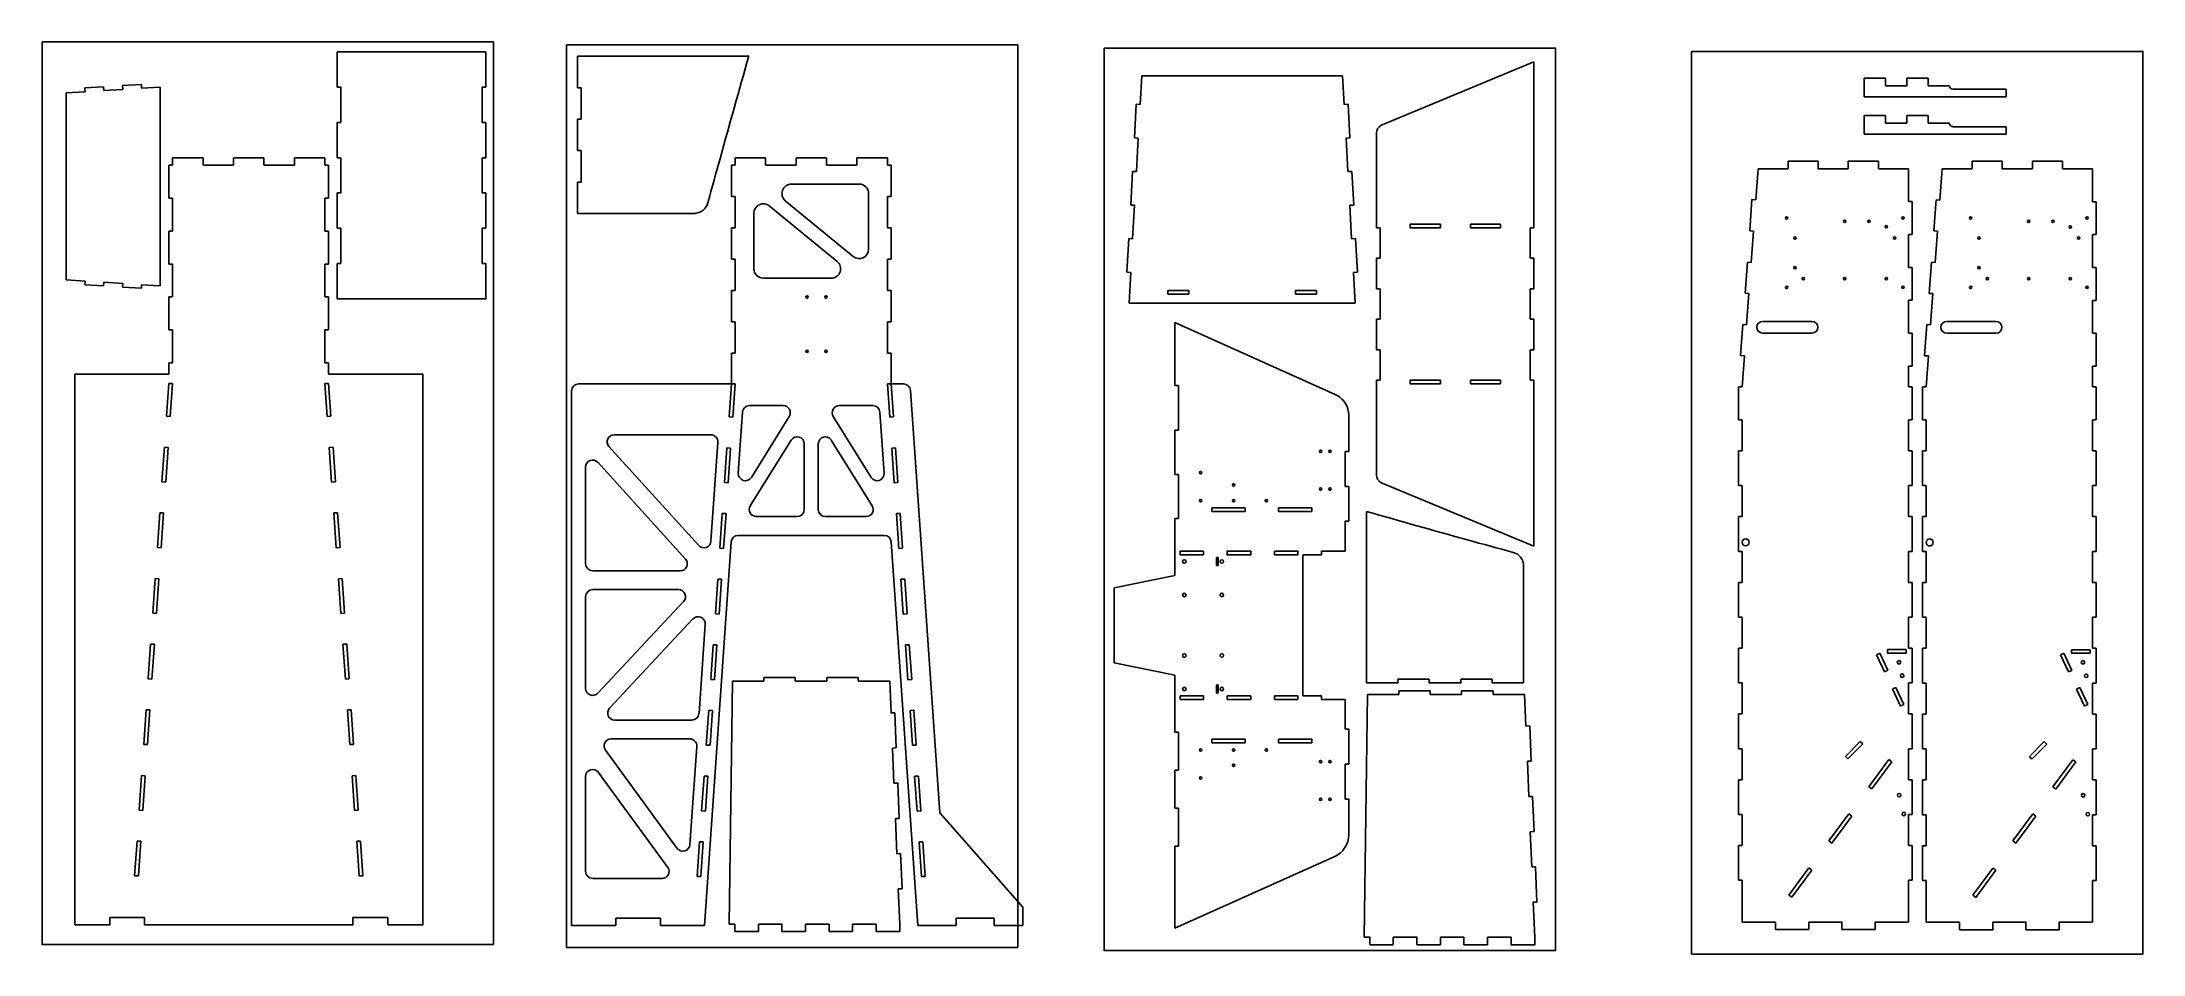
# Model space of a CAD drawing. Header units: inches. Extents: x 4 to 227, y 2 to 99.
import ezdxf

# ---------------------------------------------------------------- set-up
doc = ezdxf.new("R2010")
doc.units = ezdxf.units.IN
doc.header["$MEASUREMENT"] = 0

msp = doc.modelspace()

# ---------------------------------------------------------------- linework, layer by layer
at = {"color": 7, "linetype": 'Continuous', "lineweight": 25}
for p, q in [((35.02, 97.46), (50.82, 97.46)), ((35.02, 93.71), (35.02, 97.46)), ((50.82, 93.71), (50.82, 97.46)), ((78.79, 97), (60.57, 97)), ((60.57, 93.65), (60.57, 97)), ((162.3, 96.4), (146.16, 89.71)), ((162.3, 96.4), (162.3, 78.75)), ((14.19, 94.01), (12.19, 93.88)), ((12.19, 93.88), (12.21, 93.48)), ((14.19, 94.01), (14.22, 93.61)), ((120.42, 91.87), (120.59, 94.91)), ((141.95, 94.91), (120.59, 94.91)), ((142.12, 91.87), (141.95, 94.91)), ((197.43, 94.67), (199.69, 94.67)), ((197.43, 92.69), (197.43, 94.67)), ((199.69, 94.67), (199.69, 93.87)), ((199.69, 93.87), (201.96, 93.87)), ((204.22, 94.67), (201.96, 94.67)), ((201.96, 94.67), (201.96, 93.87)), ((204.22, 94.67), (204.22, 93.87)), ((204.22, 93.87), (206.49, 93.87)), ((8.2, 93.23), (6.2, 93.1)), ((6.2, 73.21), (6.2, 93.1)), ((10.18, 93.76), (8.18, 93.63)), ((8.18, 93.63), (8.2, 93.23)), ((10.18, 93.76), (10.21, 93.36)), ((12.21, 93.48), (10.21, 93.36)), ((16.2, 93.73), (14.22, 93.61)), ((16.2, 72.58), (16.2, 93.73)), ((35.02, 93.71), (35.42, 93.71)), ((35.42, 93.71), (35.42, 89.96)), ((50.42, 93.71), (50.42, 89.96)), ((50.82, 93.71), (50.42, 93.71)), ((60.97, 93.65), (60.57, 93.65)), ((60.97, 90.31), (60.97, 93.65)), ((120.01, 91.9), (119.81, 88.32)), ((120.01, 91.9), (120.42, 91.87)), ((142.53, 91.9), (142.12, 91.87)), ((142.53, 91.9), (142.73, 88.32)), ((197.43, 92.69), (212.51, 92.69)), ((206.86, 93.49), (212.51, 93.49)), ((212.51, 92.69), (212.51, 93.49)), ((35.02, 89.96), (35.42, 89.96)), ((35.02, 86.21), (35.02, 89.96)), ((50.82, 89.96), (50.42, 89.96)), ((50.82, 86.21), (50.82, 89.96)), ((60.57, 90.31), (60.97, 90.31)), ((60.57, 86.97), (60.57, 90.31)), ((197.43, 90.69), (199.69, 90.69)), ((197.43, 88.71), (197.43, 90.69)), ((199.69, 90.69), (199.69, 89.89)), ((199.69, 89.89), (201.96, 89.89)), ((204.22, 90.69), (201.96, 90.69)), ((201.96, 90.69), (201.96, 89.89)), ((204.22, 90.69), (204.22, 89.89)), ((204.22, 89.89), (206.49, 89.89)), ((206.86, 89.51), (212.51, 89.51)), ((212.51, 88.71), (212.51, 89.51)), ((119.81, 88.32), (120.22, 88.3)), ((120.02, 84.73), (120.22, 88.3)), ((142.73, 88.32), (142.32, 88.3)), ((142.52, 84.73), (142.32, 88.3)), ((145.55, 88.77), (145.55, 78.74)), ((197.43, 88.71), (212.51, 88.71)), ((17.51, 85.4), (17.11, 85.4)), ((17.11, 85.4), (17.11, 81.9)), ((17.51, 86.2), (20.75, 86.2)), ((17.51, 86.2), (17.51, 85.4)), ((20.75, 85.4), (20.75, 86.2)), ((23.99, 85.4), (20.75, 85.4)), ((23.99, 86.2), (27.23, 86.2)), ((23.99, 86.2), (23.99, 85.4)), ((27.23, 86.2), (27.23, 85.4)), ((30.47, 85.4), (27.23, 85.4)), ((33.7, 86.2), (30.47, 86.2)), ((30.47, 85.4), (30.47, 86.2)), ((33.7, 85.4), (33.7, 86.2)), ((34.11, 85.4), (33.7, 85.4)), ((34.11, 85.4), (34.11, 81.9)), ((35.02, 86.21), (35.42, 86.21)), ((35.42, 86.21), (35.42, 82.46)), ((50.42, 86.21), (50.42, 82.46)), ((50.82, 86.21), (50.42, 86.21)), ((60.97, 86.97), (60.57, 86.97)), ((60.97, 83.62), (60.97, 86.97)), ((77.34, 85.4), (76.94, 85.4)), ((76.94, 82.07), (76.94, 85.4)), ((77.34, 86.2), (80.58, 86.2)), ((77.34, 86.2), (77.34, 85.4)), ((80.58, 86.2), (80.58, 85.4)), ((83.82, 85.4), (80.58, 85.4)), ((83.82, 86.2), (87.06, 86.2)), ((83.82, 86.2), (83.82, 85.4)), ((87.06, 86.2), (87.06, 85.4)), ((90.3, 85.4), (87.06, 85.4)), ((90.3, 86.2), (93.54, 86.2)), ((90.3, 86.2), (90.3, 85.4)), ((93.54, 86.2), (93.54, 85.4)), ((93.94, 85.4), (93.54, 85.4)), ((93.94, 82.07), (93.94, 85.4)), ((185.89, 81.72), (186.13, 85.04)), ((186.13, 85.04), (189.33, 85.04)), ((189.33, 85.84), (192.53, 85.84)), ((189.33, 85.84), (189.33, 85.04)), ((192.53, 85.84), (192.53, 85.04)), ((192.53, 85.04), (195.73, 85.04)), ((195.73, 85.84), (198.94, 85.84)), ((195.73, 85.84), (195.73, 85.04)), ((198.94, 85.84), (198.94, 85.04)), ((198.94, 85.04), (202.14, 85.04)), ((202.14, 85.04), (202.14, 81.54)), ((205.46, 81.71), (205.7, 85.03)), ((205.7, 85.03), (208.9, 85.03)), ((208.9, 85.83), (212.11, 85.83)), ((208.9, 85.83), (208.9, 85.03)), ((212.11, 85.83), (212.11, 85.03)), ((212.11, 85.03), (215.31, 85.03)), ((215.31, 85.83), (218.51, 85.83)), ((215.31, 85.83), (215.31, 85.03)), ((218.51, 85.83), (218.51, 85.03)), ((218.51, 85.03), (221.71, 85.03)), ((221.71, 85.03), (221.71, 81.53)), ((60.57, 83.62), (60.97, 83.62)), ((60.57, 80.28), (60.57, 83.62)), ((90.54, 83.4), (83.32, 83.4)), ((119.61, 84.75), (119.41, 81.17)), ((119.61, 84.75), (120.02, 84.73)), ((142.93, 84.75), (142.52, 84.73)), ((142.93, 84.75), (143.13, 81.17)), ((17.51, 81.9), (17.11, 81.9)), ((17.51, 81.9), (17.51, 78.4)), ((33.7, 78.4), (33.7, 81.9)), ((33.7, 81.9), (34.11, 81.9)), ((35.02, 82.46), (35.42, 82.46)), ((35.02, 78.71), (35.02, 82.46)), ((50.82, 82.46), (50.42, 82.46)), ((50.82, 78.71), (50.82, 82.46)), ((77.34, 82.07), (76.94, 82.07)), ((77.34, 82.07), (77.34, 78.74)), ((88.19, 75.17), (80.97, 81.09)), ((89.9, 75.71), (82.68, 81.62)), ((91.54, 76.48), (91.54, 82.4)), ((93.54, 82.07), (93.54, 78.74)), ((93.54, 82.07), (93.94, 82.07)), ((119.41, 81.17), (119.82, 81.15)), ((119.62, 77.58), (119.82, 81.15)), ((143.13, 81.17), (142.72, 81.15)), ((142.91, 77.58), (142.72, 81.15)), ((185.25, 78.43), (185.49, 81.75)), ((185.49, 81.75), (185.89, 81.72)), ((202.54, 81.54), (202.14, 81.54)), ((202.54, 81.54), (202.54, 78.04)), ((204.82, 78.42), (205.06, 81.74)), ((205.06, 81.74), (205.46, 81.71)), ((222.11, 81.53), (221.71, 81.53)), ((222.11, 81.53), (222.11, 78.03)), ((17.51, 78.4), (17.11, 78.4)), ((17.11, 78.4), (17.11, 74.9)), ((33.7, 78.4), (34.11, 78.4)), ((34.11, 78.4), (34.11, 74.9)), ((35.02, 78.71), (35.42, 78.71)), ((35.42, 78.71), (35.42, 74.96)), ((50.42, 78.71), (50.42, 74.96)), ((50.82, 78.71), (50.42, 78.71)), ((72.95, 80.28), (60.57, 80.28)), ((77.34, 78.74), (76.94, 78.74)), ((76.94, 75.42), (76.94, 78.74)), ((79.34, 74.4), (79.34, 80.31)), ((93.54, 78.74), (93.94, 78.74)), ((93.94, 75.42), (93.94, 78.74)), ((145.95, 78.74), (145.55, 78.74)), ((145.95, 75.51), (145.95, 78.74)), ((149.15, 79.14), (149.15, 78.74)), ((152.35, 79.14), (149.15, 79.14)), ((149.15, 78.74), (152.35, 78.74)), ((152.35, 78.74), (152.35, 79.14)), ((155.55, 79.14), (155.55, 78.74)), ((158.75, 79.14), (155.55, 79.14)), ((155.55, 78.74), (158.75, 78.74)), ((158.75, 78.74), (158.75, 79.14)), ((161.9, 75.51), (161.9, 78.75)), ((162.3, 78.75), (161.9, 78.75)), ((185.25, 78.43), (185.65, 78.4)), ((185.4, 75.08), (185.65, 78.4)), ((204.82, 78.42), (205.22, 78.39)), ((204.98, 75.07), (205.22, 78.39)), ((119.21, 77.6), (119.01, 74.02)), ((119.21, 77.6), (119.62, 77.58)), ((143.33, 77.6), (142.91, 77.58)), ((143.33, 77.6), (143.53, 74.02)), ((202.14, 78.04), (202.14, 74.54)), ((202.54, 78.04), (202.14, 78.04)), ((221.71, 78.03), (221.71, 74.53)), ((222.11, 78.03), (221.71, 78.03)), ((17.51, 74.9), (17.11, 74.9)), ((17.51, 74.9), (17.51, 71.4)), ((33.7, 71.4), (33.7, 74.9)), ((33.7, 74.9), (34.11, 74.9)), ((35.02, 74.96), (35.42, 74.96)), ((35.02, 71.21), (35.02, 74.96)), ((50.82, 74.96), (50.42, 74.96)), ((50.82, 71.21), (50.82, 74.96)), ((77.34, 75.42), (76.94, 75.42)), ((77.34, 75.42), (77.34, 72.09)), ((93.54, 75.42), (93.54, 72.09)), ((93.54, 75.42), (93.94, 75.42)), ((119.01, 74.02), (119.42, 74)), ((119.24, 70.74), (119.42, 74)), ((143.53, 74.02), (143.11, 74)), ((143.3, 70.74), (143.11, 74)), ((145.55, 75.51), (145.95, 75.51)), ((145.55, 75.51), (145.55, 72.26)), ((162.3, 75.51), (161.9, 75.51)), ((162.3, 75.51), (162.3, 72.27)), ((184.76, 71.79), (185.01, 75.11)), ((185.01, 75.11), (185.4, 75.08)), ((202.54, 74.54), (202.14, 74.54)), ((202.54, 74.54), (202.54, 71.04)), ((204.34, 71.78), (204.58, 75.1)), ((204.58, 75.1), (204.98, 75.07)), ((222.11, 74.53), (221.71, 74.53)), ((222.11, 74.53), (222.11, 71.03)), ((8.2, 73.08), (6.2, 73.21)), ((8.18, 72.69), (8.2, 73.08)), ((10.18, 72.57), (8.18, 72.69)), ((10.18, 72.57), (10.21, 72.96)), ((12.21, 72.83), (10.21, 72.96)), ((12.19, 72.44), (12.21, 72.83)), ((14.19, 72.32), (12.19, 72.44)), ((14.19, 72.32), (14.22, 72.7)), ((16.2, 72.58), (14.22, 72.7)), ((77.34, 72.09), (76.94, 72.09)), ((76.94, 68.76), (76.94, 72.09)), ((87.56, 73.4), (80.34, 73.4)), ((93.54, 72.09), (93.94, 72.09)), ((93.94, 68.76), (93.94, 72.09)), ((123.35, 72.07), (125.6, 72.07)), ((123.35, 71.7), (123.35, 72.07)), ((125.6, 71.7), (123.35, 71.7)), ((125.6, 72.07), (125.6, 71.7)), ((136.94, 71.7), (136.94, 72.07)), ((136.94, 72.07), (139.19, 72.07)), ((139.19, 71.7), (136.94, 71.7)), ((139.19, 72.07), (139.19, 71.7)), ((145.95, 72.26), (145.55, 72.26)), ((145.95, 69.03), (145.95, 72.26)), ((161.9, 69.03), (161.9, 72.27)), ((161.9, 72.27), (162.3, 72.27)), ((184.76, 71.79), (185.16, 71.76)), ((184.92, 68.45), (185.16, 71.76)), ((204.34, 71.78), (204.73, 71.75)), ((204.49, 68.43), (204.73, 71.75)), ((17.51, 71.4), (17.11, 71.4)), ((17.11, 71.4), (17.11, 67.9)), ((33.7, 71.4), (34.1, 71.4)), ((34.1, 71.4), (34.1, 67.9)), ((35.02, 71.21), (50.82, 71.21)), ((143.3, 70.74), (119.24, 70.74)), ((202.14, 71.04), (202.14, 67.54)), ((202.54, 71.04), (202.14, 71.04)), ((221.71, 71.03), (221.71, 67.53)), ((222.11, 71.03), (221.71, 71.03)), ((17.51, 67.9), (17.11, 67.9)), ((17.51, 67.9), (17.51, 64.4)), ((33.7, 64.4), (33.7, 67.9)), ((33.7, 67.9), (34.1, 67.9)), ((77.34, 68.76), (76.94, 68.76)), ((77.34, 68.76), (77.34, 65.43)), ((93.54, 68.76), (93.54, 65.43)), ((93.54, 68.76), (93.94, 68.76)), ((141.15, 61.03), (124.11, 68.69)), ((124.11, 61.97), (124.11, 68.69)), ((145.55, 69.03), (145.95, 69.03)), ((145.55, 69.03), (145.55, 65.79)), ((161.9, 69.03), (162.3, 69.03)), ((162.3, 69.03), (162.3, 65.79)), ((184.28, 65.16), (184.52, 68.47)), ((184.52, 68.47), (184.92, 68.45)), ((191.87, 68.8), (186.63, 68.8)), ((191.87, 67.55), (186.63, 67.55)), ((202.54, 67.54), (202.14, 67.54)), ((202.54, 67.54), (202.54, 64.04)), ((203.85, 65.14), (204.09, 68.46)), ((204.09, 68.46), (204.49, 68.43)), ((211.45, 68.79), (206.2, 68.79)), ((211.45, 67.54), (206.2, 67.54)), ((222.11, 67.53), (221.71, 67.53)), ((222.11, 67.53), (222.11, 64.03)), ((77.34, 65.43), (76.94, 65.43)), ((76.94, 62.14), (76.94, 65.43)), ((93.54, 65.43), (93.94, 65.43)), ((93.94, 62.14), (93.94, 65.43)), ((145.95, 65.79), (145.55, 65.79)), ((145.95, 62.55), (145.95, 65.79)), ((161.9, 65.79), (161.9, 62.55)), ((162.3, 65.79), (161.9, 65.79)), ((184.28, 65.16), (184.68, 65.13)), ((184.44, 61.84), (184.68, 65.13)), ((203.85, 65.14), (204.25, 65.12)), ((204.01, 61.83), (204.25, 65.12)), ((17.11, 63.2), (7.11, 63.2)), ((7.11, 63.2), (7.11, 4.6)), ((17.51, 64.4), (17.11, 64.4)), ((17.11, 64.4), (17.11, 63.2)), ((33.7, 64.4), (34.11, 64.4)), ((34.11, 64.4), (34.11, 63.2)), ((34.11, 63.2), (44.11, 63.2)), ((44.11, 63.2), (44.11, 4.6)), ((202.14, 64.04), (202.14, 61.84)), ((202.54, 64.04), (202.14, 64.04)), ((221.71, 64.03), (221.71, 61.83)), ((222.11, 64.03), (221.71, 64.03)), ((17.11, 62.2), (16.86, 58.71)), ((17.11, 62.2), (17.51, 62.2)), ((17.26, 58.69), (17.51, 62.2)), ((34.11, 62.2), (33.7, 62.2)), ((33.7, 62.2), (33.95, 58.69)), ((34.35, 58.71), (34.11, 62.2)), ((59.94, 4.54), (59.94, 61.39)), ((76.94, 62.14), (60.69, 62.14)), ((76.94, 62.14), (76.69, 58.64)), ((77.34, 62.14), (76.94, 62.14)), ((77.09, 58.62), (77.34, 62.14)), ((93.54, 62.14), (93.78, 58.62)), ((93.94, 62.14), (93.54, 62.14)), ((95.24, 62.14), (93.94, 62.14)), ((94.18, 58.64), (93.94, 62.14)), ((99.1, 16.54), (95.98, 61.44)), ((124.51, 61.97), (124.11, 61.97)), ((124.51, 57.24), (124.51, 61.97)), ((145.55, 62.55), (145.95, 62.55)), ((145.55, 62.55), (145.55, 52.52)), ((152.35, 62.55), (149.15, 62.55)), ((149.15, 62.55), (149.15, 62.15)), ((149.15, 62.15), (152.35, 62.15)), ((152.35, 62.15), (152.35, 62.55)), ((158.75, 62.55), (155.55, 62.55)), ((155.55, 62.55), (155.55, 62.15)), ((155.55, 62.15), (158.75, 62.15)), ((158.75, 62.15), (158.75, 62.55)), ((162.3, 62.55), (161.9, 62.55)), ((162.3, 62.55), (162.3, 44.89)), ((184.04, 61.84), (184.44, 61.84)), ((184.04, 61.84), (184.04, 58.34)), ((202.14, 61.84), (202.54, 61.84)), ((202.14, 61.84), (202.54, 61.84)), ((202.54, 61.84), (202.54, 58.34)), ((203.61, 61.83), (204.01, 61.83)), ((203.61, 61.83), (203.61, 58.33)), ((221.71, 61.83), (222.11, 61.83)), ((221.71, 61.83), (222.11, 61.83)), ((222.11, 61.83), (222.11, 58.33)), ((16.86, 58.71), (17.26, 58.69)), ((33.95, 58.69), (34.35, 58.71)), ((76.69, 58.64), (77.09, 58.62)), ((77.68, 52.65), (78.13, 59.14)), ((78.88, 59.84), (82.46, 59.84)), ((79.07, 52.21), (83.09, 58.69)), ((91.81, 52.21), (87.78, 58.69)), ((91.99, 59.84), (88.42, 59.84)), ((93.19, 52.65), (92.74, 59.14)), ((93.78, 58.62), (94.18, 58.64)), ((142.61, 54.97), (142.61, 58.78)), ((184.04, 58.34), (184.44, 58.34)), ((184.44, 58.34), (184.44, 55.04)), ((202.14, 58.34), (202.14, 55.04)), ((202.54, 58.34), (202.14, 58.34)), ((203.61, 58.33), (204.01, 58.33)), ((204.01, 58.33), (204.01, 55.03)), ((221.71, 58.33), (221.71, 55.03)), ((222.11, 58.33), (221.71, 58.33)), ((64.48, 56.74), (74.76, 56.74)), ((75.5, 55.93), (74.77, 45.41)), ((78.95, 49.18), (83.3, 56.18)), ((91.92, 49.18), (87.57, 56.18)), ((124.11, 57.24), (124.51, 57.24)), ((124.11, 52.5), (124.11, 57.24)), ((16.64, 55.43), (16.38, 51.73)), ((17.03, 55.4), (16.64, 55.43)), ((16.78, 51.7), (17.03, 55.4)), ((34.58, 55.43), (34.18, 55.4)), ((34.18, 55.4), (34.43, 51.7)), ((34.83, 51.73), (34.58, 55.43)), ((72.07, 43.52), (62.74, 53.81)), ((73.47, 44.96), (63.92, 55.48)), ((76.47, 55.36), (76.21, 51.66)), ((76.86, 55.33), (76.47, 55.36)), ((76.61, 51.64), (76.86, 55.33)), ((84.69, 55.78), (84.69, 48.79)), ((86.19, 55.78), (86.19, 48.79)), ((94.41, 55.36), (94.01, 55.33)), ((94.01, 55.33), (94.26, 51.64)), ((94.66, 51.66), (94.41, 55.36)), ((142.21, 51.25), (142.21, 54.97)), ((142.21, 54.97), (142.61, 54.97)), ((184.04, 55.04), (184.44, 55.04)), ((184.04, 55.04), (184.04, 51.34)), ((202.54, 55.04), (202.14, 55.04)), ((202.54, 55.04), (202.54, 51.34)), ((203.61, 55.03), (204.01, 55.03)), ((203.61, 55.03), (203.61, 51.33)), ((222.11, 55.03), (221.71, 55.03)), ((222.11, 55.03), (222.11, 51.33)), ((16.38, 51.73), (16.78, 51.7)), ((34.43, 51.7), (34.83, 51.73)), ((61.44, 43.02), (61.44, 53.3)), ((76.21, 51.66), (76.61, 51.64)), ((94.26, 51.64), (94.66, 51.66)), ((124.51, 52.5), (124.11, 52.5)), ((124.51, 47.82), (124.51, 52.5)), ((146.16, 51.58), (162.3, 44.89)), ((142.21, 51.25), (142.61, 51.25)), ((142.61, 47.54), (142.61, 51.25)), ((184.04, 51.34), (184.44, 51.34)), ((184.44, 51.34), (184.44, 48.04)), ((202.14, 51.34), (202.14, 48.04)), ((202.54, 51.34), (202.14, 51.34)), ((203.61, 51.33), (204.01, 51.33)), ((204.01, 51.33), (204.01, 48.03)), ((221.71, 51.33), (221.71, 48.03)), ((222.11, 51.33), (221.71, 51.33)), ((16.15, 48.44), (15.89, 44.75)), ((16.55, 48.42), (16.15, 48.44)), ((16.29, 44.72), (16.55, 48.42)), ((35.06, 48.44), (34.66, 48.42)), ((34.66, 48.42), (34.92, 44.72)), ((35.32, 44.75), (35.06, 48.44)), ((75.98, 48.38), (75.72, 44.68)), ((76.38, 48.35), (75.98, 48.38)), ((76.12, 44.65), (76.38, 48.35)), ((83.94, 48.04), (79.59, 48.04)), ((86.94, 48.04), (91.28, 48.04)), ((94.89, 48.38), (94.49, 48.35)), ((94.49, 48.35), (94.75, 44.65)), ((95.15, 44.68), (94.89, 48.38)), ((124.11, 47.82), (124.51, 47.82)), ((124.11, 41.77), (124.11, 47.82)), ((128.05, 48.97), (128.05, 48.57)), ((131.59, 48.97), (128.05, 48.97)), ((128.05, 48.57), (131.59, 48.57)), ((131.59, 48.57), (131.59, 48.97)), ((135.13, 48.97), (135.13, 48.57)), ((138.67, 48.97), (135.13, 48.97)), ((135.13, 48.57), (138.67, 48.57)), ((138.67, 48.57), (138.67, 48.97)), ((142.21, 47.54), (142.21, 44.37)), ((142.61, 47.54), (142.21, 47.54)), ((144.49, 48.58), (144.49, 30.36)), ((184.04, 48.04), (184.44, 48.04)), ((184.04, 48.04), (184.04, 44.34)), ((202.54, 48.04), (202.14, 48.04)), ((202.54, 48.04), (202.54, 44.34)), ((203.61, 48.03), (204.01, 48.03)), ((203.61, 48.03), (203.61, 44.33)), ((222.11, 48.03), (221.71, 48.03)), ((222.11, 48.03), (222.11, 44.33)), ((15.89, 44.75), (16.29, 44.72)), ((34.92, 44.72), (35.32, 44.75)), ((74.09, 4.54), (76.92, 45.34)), ((93.2, 46.04), (77.67, 46.04)), ((96.79, 4.54), (93.95, 45.34)), ((75.72, 44.68), (76.12, 44.65)), ((94.75, 44.65), (95.15, 44.68)), ((124.66, 44.37), (124.66, 43.97)), ((124.66, 44.37), (127.17, 44.37)), ((127.17, 43.97), (124.66, 43.97)), ((127.17, 44.37), (127.17, 43.97)), ((128.52, 43.69), (128.52, 42.82)), ((128.7, 43.69), (128.52, 43.69)), ((128.52, 42.82), (128.7, 42.82)), ((128.7, 42.82), (128.7, 43.69)), ((129.67, 44.37), (129.67, 43.97)), ((129.67, 44.37), (132.18, 44.37)), ((132.18, 43.97), (129.67, 43.97)), ((132.18, 44.37), (132.18, 43.97)), ((134.69, 44.37), (134.69, 43.97)), ((134.69, 44.37), (137.19, 44.37)), ((137.19, 43.97), (134.69, 43.97)), ((137.19, 44.37), (137.19, 43.97)), ((137.71, 43.97), (137.71, 28.97)), ((139.7, 43.97), (137.71, 43.97)), ((139.7, 44.37), (142.21, 44.37)), ((139.7, 44.37), (139.7, 43.97)), ((161.2, 42.74), (161.2, 30.36)), ((184.04, 44.34), (184.44, 44.34)), ((184.44, 44.34), (184.44, 41.04)), ((202.14, 44.34), (202.14, 41.04)), ((202.54, 44.34), (202.14, 44.34)), ((203.61, 44.33), (204.01, 44.33)), ((204.01, 44.33), (204.01, 41.03)), ((221.71, 44.33), (221.71, 41.03)), ((222.11, 44.33), (221.71, 44.33)), ((15.67, 41.46), (15.41, 37.77)), ((16.06, 41.43), (15.67, 41.46)), ((15.81, 37.74), (16.06, 41.43)), ((35.55, 41.46), (35.15, 41.43)), ((35.15, 41.43), (35.4, 37.74)), ((35.8, 37.77), (35.55, 41.46)), ((71.51, 42.27), (62.19, 42.27)), ((71.32, 40.27), (62.19, 40.27)), ((75.5, 41.39), (75.24, 37.7)), ((75.89, 41.37), (75.5, 41.39)), ((75.64, 37.67), (75.89, 41.37)), ((95.38, 41.39), (94.98, 41.37)), ((94.98, 41.37), (95.23, 37.67)), ((95.63, 37.7), (95.38, 41.39)), ((124.11, 41.77), (117.64, 40.47)), ((117.64, 40.47), (117.64, 32.47)), ((184.04, 41.04), (184.44, 41.04)), ((184.04, 41.04), (184.04, 37.34)), ((202.54, 41.04), (202.14, 41.04)), ((202.54, 41.04), (202.54, 37.34)), ((203.61, 41.03), (204.01, 41.03)), ((203.61, 41.03), (203.61, 37.33)), ((222.11, 41.03), (221.71, 41.03)), ((222.11, 41.03), (222.11, 37.33)), ((61.44, 29.76), (61.44, 39.52)), ((62.73, 29.25), (71.86, 39.01)), ((15.41, 37.77), (15.81, 37.74)), ((35.4, 37.74), (35.8, 37.77)), ((63.99, 27.67), (72.86, 37.15)), ((74.16, 36.58), (73.5, 27.1)), ((75.24, 37.7), (75.64, 37.67)), ((95.23, 37.67), (95.63, 37.7)), ((184.04, 37.34), (184.44, 37.34)), ((184.44, 37.34), (184.44, 34.04)), ((202.14, 37.34), (202.14, 34.04)), ((202.54, 37.34), (202.14, 37.34)), ((203.61, 37.33), (204.01, 37.33)), ((204.01, 37.33), (204.01, 34.03)), ((221.71, 37.33), (221.71, 34.03)), ((222.11, 37.33), (221.71, 37.33)), ((15.18, 34.48), (14.92, 30.79)), ((15.58, 34.45), (15.18, 34.48)), ((15.32, 30.76), (15.58, 34.45)), ((36.03, 34.48), (35.63, 34.45)), ((35.63, 34.45), (35.89, 30.76)), ((36.29, 30.79), (36.03, 34.48)), ((75.01, 34.41), (74.75, 30.72)), ((75.41, 34.38), (75.01, 34.41)), ((75.15, 30.69), (75.41, 34.38)), ((95.86, 34.41), (95.46, 34.38)), ((95.46, 34.38), (95.72, 30.69)), ((96.12, 30.72), (95.86, 34.41)), ((184.04, 34.04), (184.44, 34.04)), ((184.04, 34.04), (184.04, 30.34)), ((199.9, 33.51), (199.9, 33.89)), ((201.9, 33.89), (199.9, 33.89)), ((201.9, 33.51), (201.9, 33.89)), ((202.54, 34.04), (202.14, 34.04)), ((202.54, 34.04), (202.54, 30.34)), ((203.61, 34.03), (204.01, 34.03)), ((203.61, 34.03), (203.61, 30.33)), ((219.47, 33.5), (219.47, 33.88)), ((221.47, 33.88), (219.47, 33.88)), ((221.47, 33.5), (221.47, 33.88)), ((222.11, 34.03), (221.71, 34.03)), ((222.11, 34.03), (222.11, 30.33)), ((117.64, 32.47), (124.11, 31.18)), ((199.1, 33.51), (198.74, 33.35)), ((199.59, 31.52), (198.74, 33.35)), ((199.1, 33.51), (199.95, 31.69)), ((199.59, 31.52), (199.95, 31.69)), ((201.9, 33.51), (199.9, 33.51)), ((218.67, 33.5), (218.31, 33.33)), ((219.16, 31.51), (218.31, 33.33)), ((218.67, 33.5), (219.52, 31.68)), ((219.16, 31.51), (219.52, 31.68)), ((221.47, 33.5), (219.47, 33.5)), ((14.92, 30.79), (15.32, 30.76)), ((35.89, 30.76), (36.29, 30.79)), ((74.75, 30.72), (75.15, 30.69)), ((76.7, 4.7), (77.05, 30.52)), ((80.39, 30.52), (77.05, 30.52)), ((83.73, 30.92), (80.39, 30.92)), ((80.39, 30.92), (80.39, 30.52)), ((83.73, 30.92), (83.73, 30.52)), ((87.08, 30.52), (83.73, 30.52)), ((90.42, 30.92), (87.08, 30.92)), ((87.08, 30.92), (87.08, 30.52)), ((90.42, 30.92), (90.42, 30.52)), ((93.78, 30.52), (90.42, 30.52)), ((93.92, 27.16), (93.78, 30.52)), ((95.72, 30.69), (96.12, 30.72)), ((124.11, 25.12), (124.11, 31.18)), ((128.52, 30.13), (128.52, 29.25)), ((128.7, 30.13), (128.52, 30.13)), ((128.52, 29.25), (128.7, 29.25)), ((128.7, 29.25), (128.7, 30.13)), ((144.23, 3.3), (144.58, 29.12)), ((147.83, 30.36), (144.49, 30.36)), ((147.92, 29.12), (144.58, 29.12)), ((147.83, 30.76), (147.83, 30.36)), ((151.17, 30.76), (147.83, 30.76)), ((151.26, 29.52), (147.92, 29.52)), ((147.92, 29.52), (147.92, 29.12)), ((151.17, 30.36), (151.17, 30.76)), ((154.52, 30.36), (151.17, 30.36)), ((151.26, 29.52), (151.26, 29.12)), ((154.61, 29.12), (151.26, 29.12)), ((154.52, 30.76), (154.52, 30.36)), ((157.86, 30.76), (154.52, 30.76)), ((157.95, 29.52), (154.61, 29.52)), ((154.61, 29.52), (154.61, 29.12)), ((157.86, 30.36), (157.86, 30.76)), ((161.2, 30.36), (157.86, 30.36)), ((157.95, 29.52), (157.95, 29.12)), ((161.31, 29.12), (157.95, 29.12)), ((161.45, 25.76), (161.31, 29.12)), ((184.04, 30.34), (184.44, 30.34)), ((184.44, 30.34), (184.44, 27.04)), ((200.44, 29.7), (200.8, 29.87)), ((201.29, 27.88), (200.44, 29.7)), ((200.8, 29.87), (201.65, 28.05)), ((202.14, 30.34), (202.14, 27.04)), ((202.54, 30.34), (202.14, 30.34)), ((203.61, 30.33), (204.01, 30.33)), ((204.01, 30.33), (204.01, 27.03)), ((220.01, 29.69), (220.37, 29.86)), ((220.86, 27.87), (220.01, 29.69)), ((220.37, 29.86), (221.22, 28.04)), ((221.71, 30.33), (221.71, 27.03)), ((222.11, 30.33), (221.71, 30.33)), ((14.7, 27.5), (14.44, 23.8)), ((15.09, 27.47), (14.7, 27.5)), ((14.84, 23.78), (15.09, 27.47)), ((36.52, 27.5), (36.12, 27.47)), ((36.12, 27.47), (36.37, 23.78)), ((36.77, 23.8), (36.52, 27.5)), ((74.53, 27.43), (74.27, 23.73)), ((74.92, 27.4), (74.53, 27.43)), ((74.67, 23.71), (74.92, 27.4)), ((93.92, 27.16), (94.32, 27.18)), ((94.47, 23.43), (94.32, 27.18)), ((96.35, 27.43), (95.95, 27.4)), ((95.95, 27.4), (96.2, 23.71)), ((96.6, 23.73), (96.35, 27.43)), ((127.17, 28.97), (124.66, 28.97)), ((124.66, 28.57), (124.66, 28.97)), ((124.66, 28.57), (127.17, 28.57)), ((127.17, 28.57), (127.17, 28.97)), ((132.18, 28.97), (129.67, 28.97)), ((129.67, 28.57), (129.67, 28.97)), ((129.67, 28.57), (132.18, 28.57)), ((132.18, 28.57), (132.18, 28.97)), ((137.19, 28.97), (134.69, 28.97)), ((134.69, 28.57), (134.69, 28.97)), ((134.69, 28.57), (137.19, 28.57)), ((137.19, 28.57), (137.19, 28.97)), ((137.71, 28.97), (139.7, 28.97)), ((139.7, 28.57), (139.7, 28.97)), ((139.7, 28.57), (142.21, 28.57)), ((142.21, 28.57), (142.21, 25.41)), ((184.04, 27.04), (184.44, 27.04)), ((184.04, 27.04), (184.04, 23.34)), ((201.29, 27.88), (201.65, 28.05)), ((202.54, 27.04), (202.14, 27.04)), ((202.54, 27.04), (202.54, 23.34)), ((203.61, 27.03), (204.01, 27.03)), ((203.61, 27.03), (203.61, 23.33)), ((220.86, 27.87), (221.22, 28.04)), ((222.11, 27.03), (221.71, 27.03)), ((222.11, 27.03), (222.11, 23.33)), ((72.75, 26.4), (64.53, 26.4)), ((124.51, 25.12), (124.11, 25.12)), ((124.51, 21.07), (124.51, 25.12)), ((142.21, 25.41), (142.61, 25.41)), ((142.61, 21.69), (142.61, 25.41)), ((161.45, 25.76), (161.85, 25.78)), ((162, 22.03), (161.85, 25.78)), ((14.44, 23.8), (14.84, 23.78)), ((36.37, 23.78), (36.77, 23.8)), ((71.18, 12.75), (63.54, 23.21)), ((72.51, 24.4), (64.15, 24.4)), ((73.26, 23.6), (72.53, 13.14)), ((74.27, 23.73), (74.67, 23.71)), ((94.47, 23.43), (94.07, 23.41)), ((94.23, 19.67), (94.07, 23.41)), ((96.2, 23.71), (96.6, 23.73)), ((128.05, 24.37), (128.05, 23.97)), ((131.59, 24.37), (128.05, 24.37)), ((128.05, 23.97), (131.59, 23.97)), ((131.59, 23.97), (131.59, 24.37)), ((135.13, 24.37), (135.13, 23.97)), ((138.67, 24.37), (135.13, 24.37)), ((135.13, 23.97), (138.67, 23.97)), ((138.67, 23.97), (138.67, 24.37)), ((184.04, 23.34), (184.44, 23.34)), ((184.44, 23.34), (184.44, 20.04)), ((197.01, 24.12), (195.42, 22.53)), ((195.42, 22.53), (195.68, 22.26)), ((195.68, 22.26), (197.28, 23.85)), ((197.28, 23.85), (197.01, 24.12)), ((202.14, 23.34), (202.14, 20.04)), ((202.54, 23.34), (202.14, 23.34)), ((203.61, 23.33), (204.01, 23.33)), ((204.01, 23.33), (204.01, 20.03)), ((216.58, 24.1), (214.99, 22.51)), ((214.99, 22.51), (215.26, 22.25)), ((215.26, 22.25), (216.85, 23.84)), ((216.85, 23.84), (216.58, 24.1)), ((221.71, 23.33), (221.71, 20.03)), ((222.11, 23.33), (221.71, 23.33)), ((14.21, 20.51), (13.95, 16.82)), ((14.61, 20.48), (14.21, 20.51)), ((14.35, 16.79), (14.61, 20.48)), ((37, 20.51), (36.6, 20.48)), ((36.6, 20.48), (36.86, 16.79)), ((37.26, 16.82), (37, 20.51)), ((61.44, 10.29), (61.44, 20.4)), ((70.17, 10.73), (62.79, 20.85)), ((74.04, 20.44), (73.78, 16.75)), ((74.44, 20.42), (74.04, 20.44)), ((74.18, 16.72), (74.44, 20.42)), ((96.83, 20.44), (96.43, 20.42)), ((96.43, 20.42), (96.69, 16.72)), ((97.09, 16.75), (96.83, 20.44)), ((124.11, 21.07), (124.51, 21.07)), ((124.11, 17.02), (124.11, 21.07)), ((142.21, 21.69), (142.21, 17.97)), ((142.21, 21.69), (142.61, 21.69)), ((162, 22.03), (161.6, 22.01)), ((161.76, 18.27), (161.6, 22.01)), ((197.9, 19.31), (200.03, 22.2)), ((198.23, 19.08), (200.35, 21.96)), ((200.35, 21.96), (200.03, 22.2)), ((217.48, 19.3), (219.6, 22.18)), ((217.8, 19.06), (219.92, 21.95)), ((219.92, 21.95), (219.6, 22.18)), ((94.23, 19.67), (94.63, 19.68)), ((94.78, 15.94), (94.63, 19.68)), ((142.21, 17.97), (142.61, 17.97)), ((142.61, 14.17), (142.61, 17.97)), ((161.76, 18.27), (162.16, 18.28)), ((162.31, 14.54), (162.16, 18.28)), ((184.04, 20.04), (184.44, 20.04)), ((184.04, 20.04), (184.04, 16.34)), ((198.23, 19.08), (197.9, 19.31)), ((202.54, 20.04), (202.14, 20.04)), ((202.54, 20.04), (202.54, 16.34)), ((203.61, 20.03), (204.01, 20.03)), ((203.61, 20.03), (203.61, 16.33)), ((217.8, 19.06), (217.48, 19.3)), ((222.11, 20.03), (221.71, 20.03)), ((222.11, 20.03), (222.11, 16.33)), ((13.95, 16.82), (14.35, 16.79)), ((36.86, 16.79), (37.26, 16.82)), ((73.78, 16.75), (74.18, 16.72)), ((94.38, 15.92), (94.78, 15.94)), ((94.54, 12.17), (94.38, 15.92)), ((96.69, 16.72), (97.09, 16.75)), ((107.94, 6.48), (99.1, 16.54)), ((124.51, 17.02), (124.11, 17.02)), ((124.51, 12.97), (124.51, 17.02)), ((184.04, 16.34), (184.44, 16.34)), ((184.44, 16.34), (184.44, 13.04)), ((193.66, 13.55), (195.78, 16.43)), ((193.98, 13.31), (196.1, 16.19)), ((196.1, 16.19), (195.78, 16.43)), ((202.14, 16.34), (202.14, 13.04)), ((202.54, 16.34), (202.14, 16.34)), ((203.61, 16.33), (204.01, 16.33)), ((204.01, 16.33), (204.01, 13.03)), ((213.23, 13.54), (215.35, 16.42)), ((213.55, 13.3), (215.67, 16.18)), ((215.67, 16.18), (215.35, 16.42)), ((221.71, 16.33), (221.71, 13.03)), ((222.11, 16.33), (221.71, 16.33)), ((13.73, 13.53), (13.47, 9.84)), ((14.12, 13.5), (13.73, 13.53)), ((13.87, 9.81), (14.12, 13.5)), ((37.49, 13.53), (37.09, 13.5)), ((37.09, 13.5), (37.34, 9.81)), ((37.74, 9.84), (37.49, 13.53)), ((73.56, 13.46), (73.3, 9.77)), ((73.95, 13.43), (73.56, 13.46)), ((73.7, 9.74), (73.95, 13.43)), ((97.32, 13.46), (96.92, 13.43)), ((96.92, 13.43), (97.17, 9.74)), ((97.57, 9.77), (97.32, 13.46)), ((161.91, 14.52), (162.31, 14.54)), ((162.07, 10.77), (161.91, 14.52)), ((193.98, 13.31), (193.66, 13.55)), ((213.55, 13.3), (213.23, 13.54)), ((94.94, 12.19), (94.54, 12.17)), ((95.09, 8.44), (94.94, 12.19)), ((124.11, 12.97), (124.51, 12.97)), ((124.11, 4.25), (124.11, 12.97)), ((141.13, 11.9), (124.11, 4.25)), ((184.04, 13.04), (184.44, 13.04)), ((184.04, 13.04), (184.04, 9.35)), ((202.54, 13.04), (202.14, 13.04)), ((202.54, 13.04), (202.54, 9.35)), ((203.61, 13.03), (204.01, 13.03)), ((203.61, 13.03), (203.61, 9.33)), ((222.11, 13.03), (221.71, 13.03)), ((222.11, 13.03), (222.11, 9.33)), ((13.47, 9.84), (13.87, 9.81)), ((37.34, 9.81), (37.74, 9.84)), ((69.57, 9.54), (62.19, 9.54)), ((73.3, 9.77), (73.7, 9.74)), ((97.17, 9.74), (97.57, 9.77)), ((162.47, 10.79), (162.07, 10.77)), ((162.62, 7.04), (162.47, 10.79)), ((184.04, 9.35), (184.44, 9.35)), ((184.44, 9.35), (184.44, 4.9)), ((189.41, 7.78), (191.53, 10.67)), ((189.73, 7.55), (191.86, 10.43)), ((191.86, 10.43), (191.53, 10.67)), ((202.14, 9.35), (202.14, 4.9)), ((202.54, 9.35), (202.14, 9.35)), ((203.61, 9.33), (204.01, 9.33)), ((204.01, 9.33), (204.01, 4.89)), ((208.98, 7.77), (211.11, 10.65)), ((209.31, 7.53), (211.43, 10.42)), ((211.43, 10.42), (211.11, 10.65)), ((221.71, 9.33), (221.71, 4.89)), ((222.11, 9.33), (221.71, 9.33)), ((95.09, 8.44), (94.69, 8.43)), ((94.85, 4.7), (94.69, 8.43)), ((162.62, 7.04), (162.22, 7.03)), ((162.38, 3.3), (162.22, 7.03)), ((189.73, 7.55), (189.41, 7.78)), ((209.31, 7.53), (208.98, 7.77)), ((7.11, 4.6), (10.83, 4.6)), ((10.83, 5.4), (10.83, 4.6)), ((14.54, 5.4), (10.83, 5.4)), ((14.54, 5.4), (14.54, 4.6)), ((36.67, 4.6), (14.54, 4.6)), ((36.67, 5.4), (36.67, 4.6)), ((40.39, 5.4), (36.67, 5.4)), ((40.39, 5.4), (40.39, 4.6)), ((44.11, 4.6), (40.39, 4.6)), ((59.94, 4.54), (64.67, 4.54)), ((64.67, 4.54), (64.67, 5.34)), ((64.67, 5.34), (69.41, 5.34)), ((69.41, 4.54), (69.41, 5.34)), ((69.41, 4.54), (74.09, 4.54)), ((77.3, 4.7), (76.7, 4.7)), ((77.3, 4.7), (77.3, 3.9)), ((79.81, 4.7), (79.81, 3.9)), ((82.31, 4.7), (79.81, 4.7)), ((82.31, 4.7), (82.31, 3.9)), ((84.82, 3.9), (84.82, 4.7)), ((87.33, 4.7), (84.82, 4.7)), ((87.33, 4.7), (87.33, 3.9)), ((89.83, 3.9), (89.83, 4.7)), ((92.34, 4.7), (89.83, 4.7)), ((92.34, 4.7), (92.34, 3.9)), ((94.85, 4.7), (94.85, 3.9)), ((100.84, 4.54), (96.79, 4.54)), ((100.84, 4.54), (100.84, 5.34)), ((100.84, 5.34), (104.89, 5.34)), ((104.89, 4.54), (104.89, 5.34)), ((107.94, 4.54), (104.89, 4.54)), ((184.44, 4.9), (187.98, 4.9)), ((187.98, 4.1), (187.98, 4.9)), ((191.52, 4.1), (191.52, 4.9)), ((191.52, 4.9), (195.06, 4.9)), ((195.06, 4.1), (195.06, 4.9)), ((198.6, 4.1), (198.6, 4.9)), ((198.6, 4.9), (202.14, 4.9)), ((204.01, 4.89), (207.55, 4.89)), ((207.55, 4.09), (207.55, 4.89)), ((211.09, 4.09), (211.09, 4.89)), ((211.09, 4.89), (214.63, 4.89)), ((214.63, 4.09), (214.63, 4.89)), ((218.17, 4.09), (218.17, 4.89)), ((218.17, 4.89), (221.71, 4.89)), ((79.81, 3.9), (77.3, 3.9)), ((82.31, 3.9), (84.82, 3.9)), ((87.33, 3.9), (89.83, 3.9)), ((92.34, 3.9), (94.85, 3.9)), ((144.83, 3.3), (144.23, 3.3)), ((144.83, 3.3), (144.83, 2.5)), ((147.33, 2.5), (144.83, 2.5)), ((147.33, 3.3), (147.33, 2.5)), ((149.84, 3.3), (147.33, 3.3)), ((149.84, 3.3), (149.84, 2.5)), ((149.84, 2.5), (152.35, 2.5)), ((152.35, 2.5), (152.35, 3.3)), ((154.86, 3.3), (152.35, 3.3)), ((154.86, 3.3), (154.86, 2.5)), ((154.86, 2.5), (157.36, 2.5)), ((157.36, 2.5), (157.36, 3.3)), ((159.87, 3.3), (157.36, 3.3)), ((159.87, 3.3), (159.87, 2.5)), ((159.87, 2.5), (162.38, 2.5)), ((162.38, 3.3), (162.38, 2.5)), ((187.98, 4.1), (191.52, 4.1)), ((195.06, 4.1), (198.6, 4.1)), ((207.55, 4.09), (211.09, 4.09)), ((214.63, 4.09), (218.17, 4.09))]:
    msp.add_line(p, q, dxfattribs=at)
for p, q in [((184.44, 61.84), (184.04, 61.84)), ((204.01, 61.83), (203.61, 61.83)), ((107.94, 6.48), (107.94, 4.54))]:
    msp.add_line(p, q)
for points in [[(3.63, 98.52), (51.63, 98.52), (51.63, 2.52), (3.63, 2.52)], [(59.4, 98.22), (107.4, 98.22), (107.4, 2.22), (59.4, 2.22)], [(116.59, 97.87), (164.59, 97.87), (164.59, 1.87), (116.59, 1.87)], [(179.07, 97.51), (227.07, 97.51), (227.07, 1.51), (179.07, 1.51)]]:
    msp.add_lwpolyline(points, close=True)
for centre, radius in [((189.17, 79.79), 0.125), ((195.36, 79.45), 0.125), ((197.93, 79.45), 0.125), ((199.77, 78.86), 0.125), ((201.54, 79.79), 0.125), ((208.74, 79.78), 0.125), ((214.93, 79.44), 0.125), ((217.5, 79.44), 0.125), ((219.34, 78.85), 0.125), ((221.12, 79.78), 0.125), ((190.06, 77.68), 0.125), ((200.66, 77.68), 0.125), ((209.63, 77.67), 0.125), ((220.23, 77.67), 0.125), ((190.06, 74.53), 0.125), ((209.63, 74.52), 0.125), ((84.99, 71.38), 0.125), ((86.99, 71.38), 0.125), ((189.17, 72.42), 0.125), ((190.95, 73.35), 0.125), ((195.36, 73.35), 0.125), ((199.77, 73.35), 0.125), ((201.54, 72.42), 0.125), ((208.74, 72.41), 0.125), ((210.52, 73.34), 0.125), ((214.93, 73.34), 0.125), ((219.34, 73.34), 0.125), ((221.12, 72.41), 0.125), ((84.99, 65.61), 0.125), ((86.99, 65.61), 0.125), ((139.6, 54.98), 0.125), ((140.6, 54.98), 0.125), ((126.85, 52.72), 0.125), ((130.35, 51.38), 0.125), ((126.85, 49.72), 0.125), ((130.35, 49.72), 0.125), ((133.85, 49.72), 0.125), ((139.6, 50.98), 0.125), ((140.6, 50.98), 0.125), ((125.11, 43.26), 0.187), ((129.11, 43.26), 0.187), ((125.11, 39.69), 0.187), ((129.11, 39.69), 0.187), ((125.11, 33.26), 0.187), ((129.11, 33.26), 0.187), ((201.12, 32.54), 0.188), ((201.46, 31.11), 0.188), ((220.69, 32.53), 0.188), ((221.03, 31.1), 0.188), ((125.11, 29.69), 0.187), ((129.11, 29.69), 0.187), ((126.85, 23.22), 0.125), ((130.35, 23.22), 0.125), ((133.85, 23.22), 0.125), ((126.85, 20.22), 0.125), ((130.35, 21.57), 0.125), ((139.6, 21.97), 0.125), ((140.6, 21.97), 0.125), ((139.6, 17.97), 0.125), ((140.6, 17.97), 0.125), ((201.14, 18.4), 0.188), ((220.71, 18.39), 0.188), ((201.64, 16.4), 0.187), ((221.21, 16.39), 0.187)]:
    msp.add_circle(centre, radius, dxfattribs=at)
for centre, radius, start, end in [((206.86, 93.87), 0.375, 180, 270), ((206.86, 89.89), 0.375, 180, 270), ((83.32, 82.4), 1, 90, 230.6562), ((90.54, 82.4), 1, 0, 90), ((80.34, 80.31), 1, 50.6562, 180), ((90.54, 76.48), 1, 230.6562, 0), ((80.34, 74.4), 1, 180, 270), ((87.56, 74.4), 1, 270, 50.6562), ((186.63, 68.18), 0.625, 90, 270), ((191.87, 68.18), 0.625, 270, 90), ((206.2, 68.17), 0.625, 90, 270), ((211.45, 68.17), 0.625, 270, 90), ((60.69, 61.39), 0.75, 90, 180), ((95.24, 61.39), 0.75, 3.9748, 90), ((78.88, 59.09), 0.75, 90, 176.0252), ((82.46, 59.09), 0.75, 328.1648, 90), ((88.42, 59.09), 0.75, 90, 211.8352), ((91.99, 59.09), 0.75, 3.9748, 90), ((64.48, 55.99), 0.75, 90, 222.2013), ((74.76, 55.99), 0.75, 356.0252, 90), ((83.94, 55.78), 0.75, 0, 148.1648), ((86.94, 55.78), 0.75, 31.8352, 180), ((62.19, 53.3), 0.75, 42.2013, 180), ((78.43, 52.6), 0.75, 176.0252, 328.1648), ((92.44, 52.6), 0.75, 211.8352, 3.9748), ((79.59, 48.79), 0.75, 148.1648, 270), ((91.28, 48.79), 0.75, 270, 31.8352), ((83.94, 48.79), 0.75, 270, 0), ((86.94, 48.79), 0.75, 180, 270), ((74.02, 45.46), 0.75, 222.2013, 356.0252), ((77.67, 45.29), 0.75, 90, 176.0252), ((93.2, 45.29), 0.75, 3.9748, 90), ((62.19, 43.02), 0.75, 180, 270), ((71.51, 43.02), 0.75, 270, 42.2013), ((62.19, 39.52), 0.75, 90, 180), ((71.32, 39.52), 0.75, 316.8934, 90), ((73.41, 36.64), 0.75, 356.0252, 136.8934), ((62.19, 29.76), 0.75, 180, 316.8934), ((64.53, 27.15), 0.75, 136.8934, 270), ((72.75, 27.15), 0.75, 270, 356.0252), ((64.15, 23.65), 0.75, 90, 216.107), ((72.51, 23.65), 0.75, 356.0252, 90), ((62.19, 20.4), 0.75, 36.107, 180), ((71.78, 13.19), 0.75, 216.107, 356.0252), ((62.19, 10.29), 0.75, 180, 270), ((69.57, 10.29), 0.75, 270, 36.107)]:
    msp.add_arc(centre, radius, start, end, dxfattribs=at)
for centre in [(184.81, 45.3), (204.38, 45.29)]:
    msp.add_ellipse(centre, major_axis=(0, 0.376), ratio=0.997597, dxfattribs=at)
for points, knots in [([(74.44, 81.4), (74.88, 83.01), (75.32, 84.63), (75.77, 86.24), (76.76, 89.83), (77.77, 93.42), (78.79, 97)], [0.0293334, 0.0293334, 0.0293334, 0.0293334, 0.1570113, 0.1570113, 0.1570113, 0.440769, 0.440769, 0.440769, 0.440769]), ([(146.16, 89.71), (146.07, 89.67), (145.99, 89.62), (145.87, 89.52), (145.84, 89.49), (145.77, 89.42), (145.74, 89.38), (145.69, 89.29), (145.66, 89.25), (145.62, 89.16), (145.6, 89.11), (145.56, 88.97), (145.55, 88.87), (145.55, 88.77)], [0, 0, 0, 0, 0.25, 0.25, 0.375, 0.375, 0.5, 0.5, 0.625, 0.625, 0.75, 0.75, 1, 1, 1, 1]), ([(72.95, 80.28), (73.13, 80.28), (73.3, 80.31), (73.47, 80.37), (73.64, 80.43), (73.79, 80.52), (73.93, 80.63), (74.07, 80.73), (74.18, 80.87), (74.27, 81.02), (74.35, 81.13), (74.4, 81.26), (74.44, 81.4)], [0, 0, 0, 0, 0.01338317, 0.01338317, 0.01338317, 0.0267764, 0.0267764, 0.0267764, 0.04000405, 0.04000405, 0.04000405, 0.05043857, 0.05043857, 0.05043857, 0.05043857]), ([(141.15, 61.03), (141.36, 60.94), (141.56, 60.82), (141.92, 60.51), (142.08, 60.33), (142.35, 59.92), (142.45, 59.69), (142.58, 59.23), (142.61, 59), (142.61, 58.78)], [0, 0, 0, 0, 0.25, 0.25, 0.5, 0.5, 0.75, 0.75, 1, 1, 1, 1]), ([(145.55, 52.52), (145.55, 52.42), (145.56, 52.32), (145.6, 52.18), (145.62, 52.13), (145.66, 52.04), (145.69, 52), (145.74, 51.92), (145.77, 51.88), (145.84, 51.8), (145.87, 51.77), (145.99, 51.67), (146.07, 51.62), (146.16, 51.58)], [0, 0, 0, 0, 0.25, 0.25, 0.375, 0.375, 0.5, 0.5, 0.625, 0.625, 0.75, 0.75, 1, 1, 1, 1]), ([(160.09, 44.23), (158.47, 44.67), (156.86, 45.11), (155.24, 45.56), (151.65, 46.55), (148.07, 47.56), (144.49, 48.58)], [0.0293334, 0.0293334, 0.0293334, 0.0293334, 0.1570113, 0.1570113, 0.1570113, 0.440769, 0.440769, 0.440769, 0.440769]), ([(161.2, 42.74), (161.2, 42.92), (161.17, 43.1), (161.11, 43.26), (161.06, 43.43), (160.97, 43.59), (160.86, 43.72), (160.75, 43.86), (160.62, 43.98), (160.47, 44.07), (160.35, 44.14), (160.22, 44.19), (160.09, 44.23)], [0, 0, 0, 0, 0.01338317, 0.01338317, 0.01338317, 0.0267764, 0.0267764, 0.0267764, 0.04000405, 0.04000405, 0.04000405, 0.05043857, 0.05043857, 0.05043857, 0.05043857])]:
    msp.add_open_spline(points, degree=3, knots=knots, dxfattribs=at)
msp.add_open_spline([(141.13, 11.9), (141.99, 12.28), (142.61, 13.23), (142.61, 14.17)], degree=3, dxfattribs=at)

doc.saveas('drawing.dxf')
